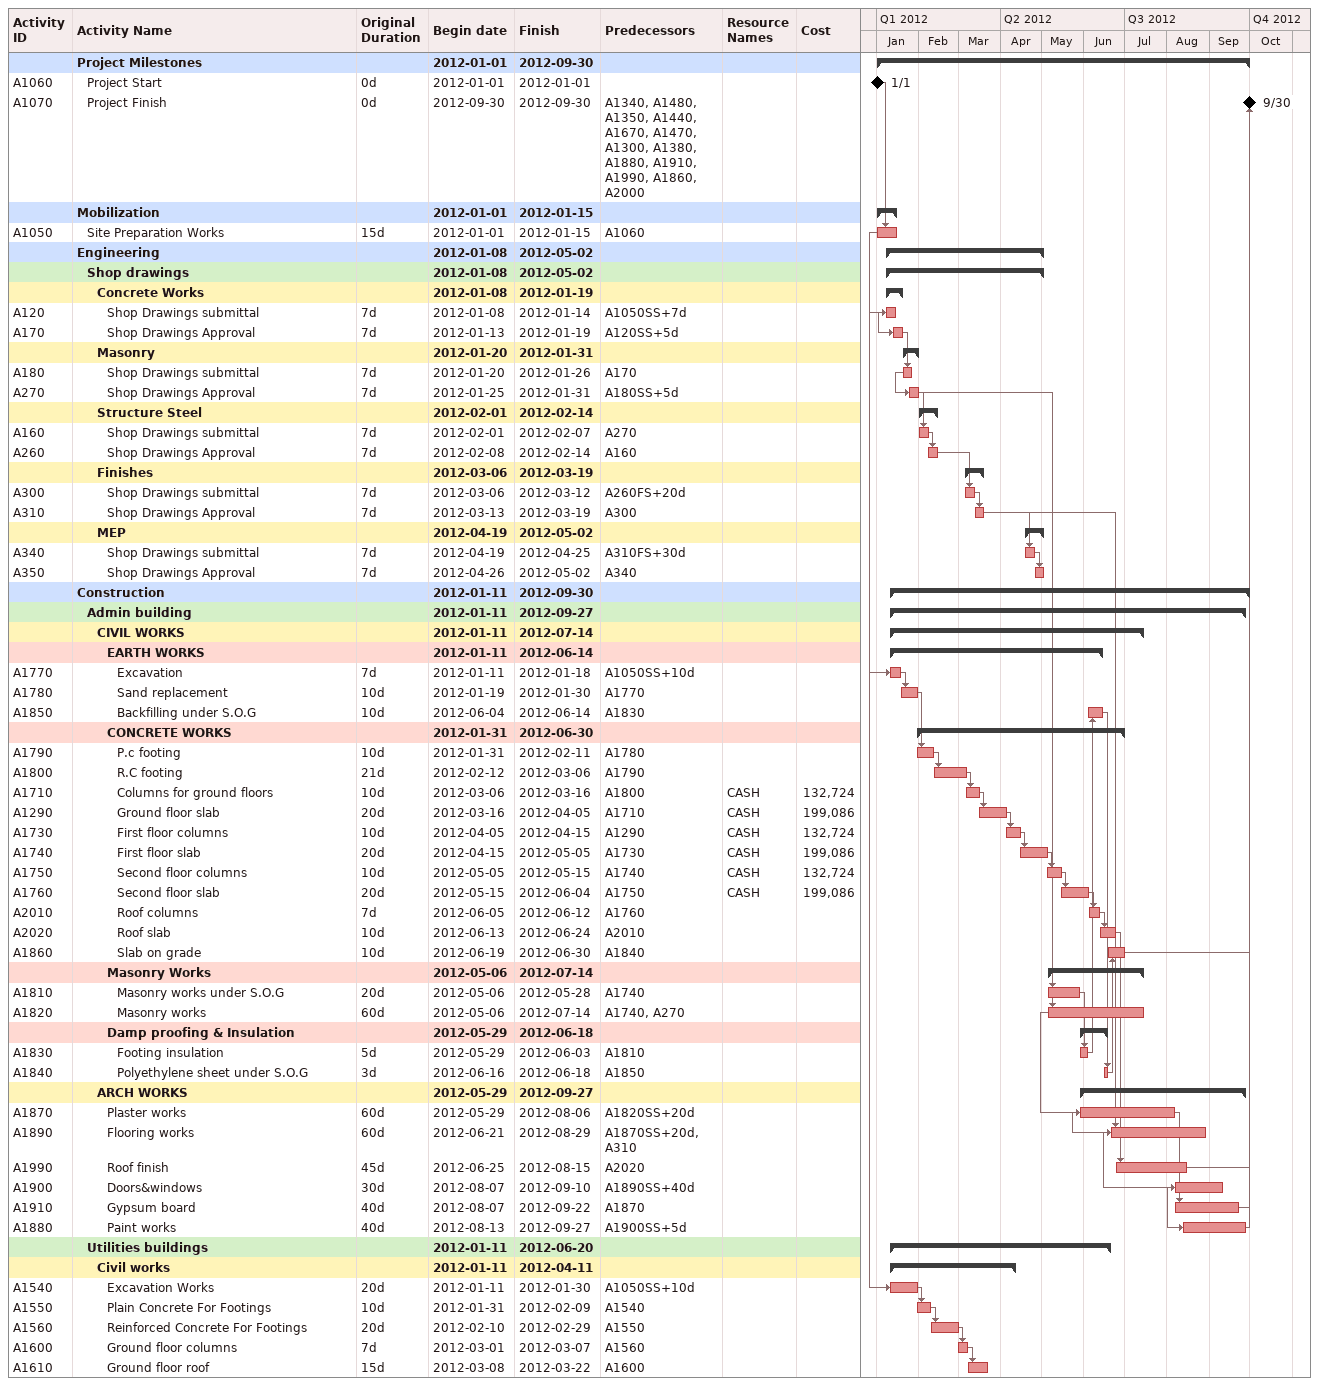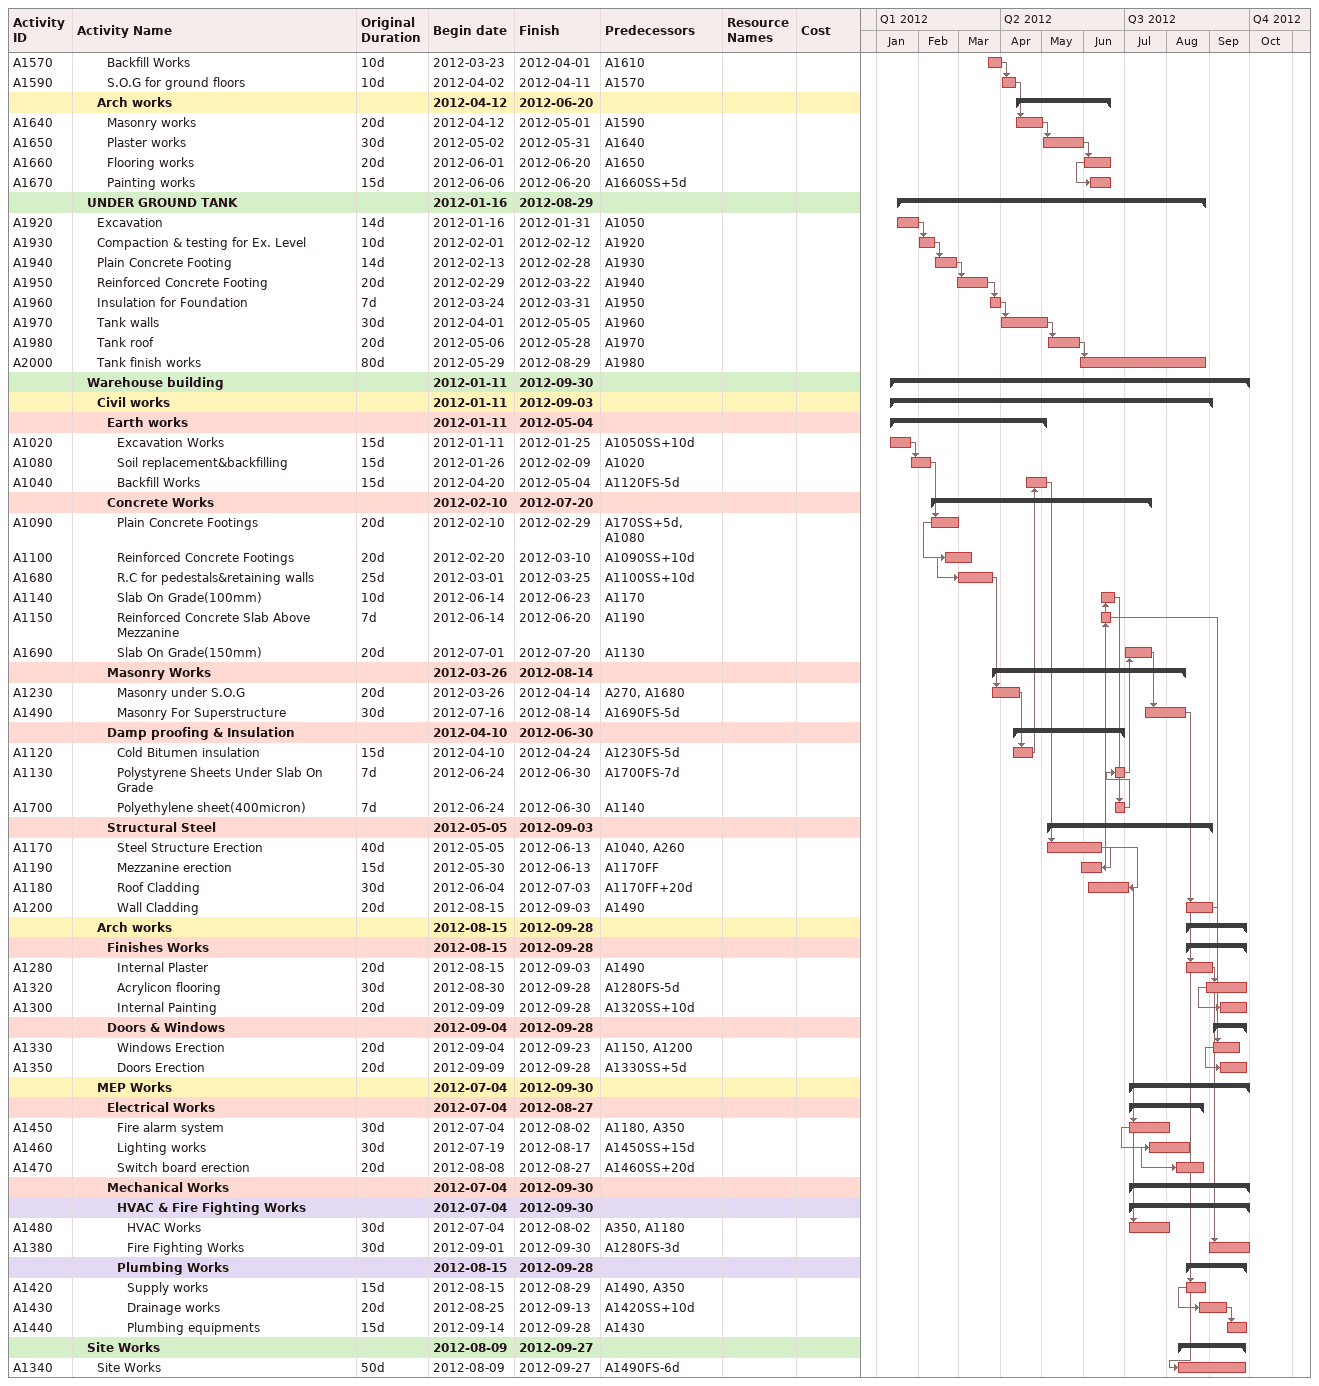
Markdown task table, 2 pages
| ID | Level | Task | Original duration | Start | Finish | Predecessors | Resources | Cost |
|---|---|---|---|---|---|---|---|---|
|  | 1 | **Project Milestones** |  | 2012-01-01 | 2012-09-30 |  |  |  |
| A1060 | 2 | Project Start | 0d | 2012-01-01 | 2012-01-01 |  |  |  |
| A1070 | 2 | Project Finish | 0d | 2012-09-30 | 2012-09-30 | A1340, A1480, A1350, A1440, A1670, A1470, A1300, A1380, A1880, A1910, A1990, A1860, A2000 |  |  |
|  | 1 | **Mobilization** |  | 2012-01-01 | 2012-01-15 |  |  |  |
| A1050 | 2 | Site Preparation Works | 15d | 2012-01-01 | 2012-01-15 | A1060 |  |  |
|  | 1 | **Engineering** |  | 2012-01-08 | 2012-05-02 |  |  |  |
|  | 2 | **Shop drawings** |  | 2012-01-08 | 2012-05-02 |  |  |  |
|  | 3 | **Concrete Works** |  | 2012-01-08 | 2012-01-19 |  |  |  |
| A120 | 4 | Shop Drawings submittal | 7d | 2012-01-08 | 2012-01-14 | A1050SS+7d |  |  |
| A170 | 4 | Shop Drawings Approval | 7d | 2012-01-13 | 2012-01-19 | A120SS+5d |  |  |
|  | 3 | **Masonry** |  | 2012-01-20 | 2012-01-31 |  |  |  |
| A180 | 4 | Shop Drawings submittal | 7d | 2012-01-20 | 2012-01-26 | A170 |  |  |
| A270 | 4 | Shop Drawings Approval | 7d | 2012-01-25 | 2012-01-31 | A180SS+5d |  |  |
|  | 3 | **Structure Steel** |  | 2012-02-01 | 2012-02-14 |  |  |  |
| A160 | 4 | Shop Drawings submittal | 7d | 2012-02-01 | 2012-02-07 | A270 |  |  |
| A260 | 4 | Shop Drawings Approval | 7d | 2012-02-08 | 2012-02-14 | A160 |  |  |
|  | 3 | **Finishes** |  | 2012-03-06 | 2012-03-19 |  |  |  |
| A300 | 4 | Shop Drawings submittal | 7d | 2012-03-06 | 2012-03-12 | A260FS+20d |  |  |
| A310 | 4 | Shop Drawings Approval | 7d | 2012-03-13 | 2012-03-19 | A300 |  |  |
|  | 3 | **MEP** |  | 2012-04-19 | 2012-05-02 |  |  |  |
| A340 | 4 | Shop Drawings submittal | 7d | 2012-04-19 | 2012-04-25 | A310FS+30d |  |  |
| A350 | 4 | Shop Drawings Approval | 7d | 2012-04-26 | 2012-05-02 | A340 |  |  |
|  | 1 | **Construction** |  | 2012-01-11 | 2012-09-30 |  |  |  |
|  | 2 | **Admin building** |  | 2012-01-11 | 2012-09-27 |  |  |  |
|  | 3 | **CIVIL WORKS** |  | 2012-01-11 | 2012-07-14 |  |  |  |
|  | 4 | **EARTH WORKS** |  | 2012-01-11 | 2012-06-14 |  |  |  |
| A1770 | 5 | Excavation | 7d | 2012-01-11 | 2012-01-18 | A1050SS+10d |  |  |
| A1780 | 5 | Sand replacement | 10d | 2012-01-19 | 2012-01-30 | A1770 |  |  |
| A1850 | 5 | Backfilling under S.O.G | 10d | 2012-06-04 | 2012-06-14 | A1830 |  |  |
|  | 4 | **CONCRETE WORKS** |  | 2012-01-31 | 2012-06-30 |  |  |  |
| A1790 | 5 | P.c footing | 10d | 2012-01-31 | 2012-02-11 | A1780 |  |  |
| A1800 | 5 | R.C footing | 21d | 2012-02-12 | 2012-03-06 | A1790 |  |  |
| A1710 | 5 | Columns for ground floors | 10d | 2012-03-06 | 2012-03-16 | A1800 | CASH | 132724 |
| A1290 | 5 | Ground floor slab | 20d | 2012-03-16 | 2012-04-05 | A1710 | CASH | 199086 |
| A1730 | 5 | First floor columns | 10d | 2012-04-05 | 2012-04-15 | A1290 | CASH | 132724 |
| A1740 | 5 | First floor slab | 20d | 2012-04-15 | 2012-05-05 | A1730 | CASH | 199086 |
| A1750 | 5 | Second floor columns | 10d | 2012-05-05 | 2012-05-15 | A1740 | CASH | 132724 |
| A1760 | 5 | Second floor slab | 20d | 2012-05-15 | 2012-06-04 | A1750 | CASH | 199086 |
| A2010 | 5 | Roof columns | 7d | 2012-06-05 | 2012-06-12 | A1760 |  |  |
| A2020 | 5 | Roof slab | 10d | 2012-06-13 | 2012-06-24 | A2010 |  |  |
| A1860 | 5 | Slab on grade | 10d | 2012-06-19 | 2012-06-30 | A1840 |  |  |
|  | 4 | **Masonry Works** |  | 2012-05-06 | 2012-07-14 |  |  |  |
| A1810 | 5 | Masonry works under S.O.G | 20d | 2012-05-06 | 2012-05-28 | A1740 |  |  |
| A1820 | 5 | Masonry works | 60d | 2012-05-06 | 2012-07-14 | A1740, A270 |  |  |
|  | 4 | **Damp proofing & Insulation** |  | 2012-05-29 | 2012-06-18 |  |  |  |
| A1830 | 5 | Footing insulation | 5d | 2012-05-29 | 2012-06-03 | A1810 |  |  |
| A1840 | 5 | Polyethylene sheet under S.O.G | 3d | 2012-06-16 | 2012-06-18 | A1850 |  |  |
|  | 3 | **ARCH WORKS** |  | 2012-05-29 | 2012-09-27 |  |  |  |
| A1870 | 4 | Plaster works | 60d | 2012-05-29 | 2012-08-06 | A1820SS+20d |  |  |
| A1890 | 4 | Flooring works | 60d | 2012-06-21 | 2012-08-29 | A1870SS+20d, A310 |  |  |
| A1990 | 4 | Roof finish | 45d | 2012-06-25 | 2012-08-15 | A2020 |  |  |
| A1900 | 4 | Doors&windows | 30d | 2012-08-07 | 2012-09-10 | A1890SS+40d |  |  |
| A1910 | 4 | Gypsum board | 40d | 2012-08-07 | 2012-09-22 | A1870 |  |  |
| A1880 | 4 | Paint works | 40d | 2012-08-13 | 2012-09-27 | A1900SS+5d |  |  |
|  | 2 | **Utilities buildings** |  | 2012-01-11 | 2012-06-20 |  |  |  |
|  | 3 | **Civil works** |  | 2012-01-11 | 2012-04-11 |  |  |  |
| A1540 | 4 | Excavation Works | 20d | 2012-01-11 | 2012-01-30 | A1050SS+10d |  |  |
| A1550 | 4 | Plain Concrete For Footings | 10d | 2012-01-31 | 2012-02-09 | A1540 |  |  |
| A1560 | 4 | Reinforced Concrete For Footings | 20d | 2012-02-10 | 2012-02-29 | A1550 |  |  |
| A1600 | 4 | Ground floor columns | 7d | 2012-03-01 | 2012-03-07 | A1560 |  |  |
| A1610 | 4 | Ground floor roof | 15d | 2012-03-08 | 2012-03-22 | A1600 |  |  |
| A1570 | 4 | Backfill Works | 10d | 2012-03-23 | 2012-04-01 | A1610 |  |  |
| A1590 | 4 | S.O.G for ground floors | 10d | 2012-04-02 | 2012-04-11 | A1570 |  |  |
|  | 3 | **Arch works** |  | 2012-04-12 | 2012-06-20 |  |  |  |
| A1640 | 4 | Masonry works | 20d | 2012-04-12 | 2012-05-01 | A1590 |  |  |
| A1650 | 4 | Plaster works | 30d | 2012-05-02 | 2012-05-31 | A1640 |  |  |
| A1660 | 4 | Flooring works | 20d | 2012-06-01 | 2012-06-20 | A1650 |  |  |
| A1670 | 4 | Painting works | 15d | 2012-06-06 | 2012-06-20 | A1660SS+5d |  |  |
|  | 2 | **UNDER GROUND TANK** |  | 2012-01-16 | 2012-08-29 |  |  |  |
| A1920 | 3 | Excavation | 14d | 2012-01-16 | 2012-01-31 | A1050 |  |  |
| A1930 | 3 | Compaction & testing for Ex. Level | 10d | 2012-02-01 | 2012-02-12 | A1920 |  |  |
| A1940 | 3 | Plain Concrete Footing | 14d | 2012-02-13 | 2012-02-28 | A1930 |  |  |
| A1950 | 3 | Reinforced Concrete Footing | 20d | 2012-02-29 | 2012-03-22 | A1940 |  |  |
| A1960 | 3 | Insulation for Foundation | 7d | 2012-03-24 | 2012-03-31 | A1950 |  |  |
| A1970 | 3 | Tank walls | 30d | 2012-04-01 | 2012-05-05 | A1960 |  |  |
| A1980 | 3 | Tank roof | 20d | 2012-05-06 | 2012-05-28 | A1970 |  |  |
| A2000 | 3 | Tank finish works | 80d | 2012-05-29 | 2012-08-29 | A1980 |  |  |
|  | 2 | **Warehouse building** |  | 2012-01-11 | 2012-09-30 |  |  |  |
|  | 3 | **Civil works** |  | 2012-01-11 | 2012-09-03 |  |  |  |
|  | 4 | **Earth works** |  | 2012-01-11 | 2012-05-04 |  |  |  |
| A1020 | 5 | Excavation Works | 15d | 2012-01-11 | 2012-01-25 | A1050SS+10d |  |  |
| A1080 | 5 | Soil replacement&backfilling | 15d | 2012-01-26 | 2012-02-09 | A1020 |  |  |
| A1040 | 5 | Backfill Works | 15d | 2012-04-20 | 2012-05-04 | A1120FS-5d |  |  |
|  | 4 | **Concrete Works** |  | 2012-02-10 | 2012-07-20 |  |  |  |
| A1090 | 5 | Plain Concrete Footings | 20d | 2012-02-10 | 2012-02-29 | A170SS+5d, A1080 |  |  |
| A1100 | 5 | Reinforced Concrete Footings | 20d | 2012-02-20 | 2012-03-10 | A1090SS+10d |  |  |
| A1680 | 5 | R.C for pedestals&retaining walls | 25d | 2012-03-01 | 2012-03-25 | A1100SS+10d |  |  |
| A1140 | 5 | Slab On Grade(100mm) | 10d | 2012-06-14 | 2012-06-23 | A1170 |  |  |
| A1150 | 5 | Reinforced Concrete Slab Above Mezzanine | 7d | 2012-06-14 | 2012-06-20 | A1190 |  |  |
| A1690 | 5 | Slab On Grade(150mm) | 20d | 2012-07-01 | 2012-07-20 | A1130 |  |  |
|  | 4 | **Masonry Works** |  | 2012-03-26 | 2012-08-14 |  |  |  |
| A1230 | 5 | Masonry under S.O.G | 20d | 2012-03-26 | 2012-04-14 | A270, A1680 |  |  |
| A1490 | 5 | Masonry For Superstructure | 30d | 2012-07-16 | 2012-08-14 | A1690FS-5d |  |  |
|  | 4 | **Damp proofing & Insulation** |  | 2012-04-10 | 2012-06-30 |  |  |  |
| A1120 | 5 | Cold Bitumen insulation | 15d | 2012-04-10 | 2012-04-24 | A1230FS-5d |  |  |
| A1130 | 5 | Polystyrene Sheets Under Slab On Grade | 7d | 2012-06-24 | 2012-06-30 | A1700FS-7d |  |  |
| A1700 | 5 | Polyethylene sheet(400micron) | 7d | 2012-06-24 | 2012-06-30 | A1140 |  |  |
|  | 4 | **Structural Steel** |  | 2012-05-05 | 2012-09-03 |  |  |  |
| A1170 | 5 | Steel Structure Erection | 40d | 2012-05-05 | 2012-06-13 | A1040, A260 |  |  |
| A1190 | 5 | Mezzanine erection | 15d | 2012-05-30 | 2012-06-13 | A1170FF |  |  |
| A1180 | 5 | Roof Cladding | 30d | 2012-06-04 | 2012-07-03 | A1170FF+20d |  |  |
| A1200 | 5 | Wall Cladding | 20d | 2012-08-15 | 2012-09-03 | A1490 |  |  |
|  | 3 | **Arch works** |  | 2012-08-15 | 2012-09-28 |  |  |  |
|  | 4 | **Finishes Works** |  | 2012-08-15 | 2012-09-28 |  |  |  |
| A1280 | 5 | Internal Plaster | 20d | 2012-08-15 | 2012-09-03 | A1490 |  |  |
| A1320 | 5 | Acrylicon flooring | 30d | 2012-08-30 | 2012-09-28 | A1280FS-5d |  |  |
| A1300 | 5 | Internal Painting | 20d | 2012-09-09 | 2012-09-28 | A1320SS+10d |  |  |
|  | 4 | **Doors & Windows** |  | 2012-09-04 | 2012-09-28 |  |  |  |
| A1330 | 5 | Windows Erection | 20d | 2012-09-04 | 2012-09-23 | A1150, A1200 |  |  |
| A1350 | 5 | Doors Erection | 20d | 2012-09-09 | 2012-09-28 | A1330SS+5d |  |  |
|  | 3 | **MEP Works** |  | 2012-07-04 | 2012-09-30 |  |  |  |
|  | 4 | **Electrical Works** |  | 2012-07-04 | 2012-08-27 |  |  |  |
| A1450 | 5 | Fire alarm system | 30d | 2012-07-04 | 2012-08-02 | A1180, A350 |  |  |
| A1460 | 5 | Lighting works | 30d | 2012-07-19 | 2012-08-17 | A1450SS+15d |  |  |
| A1470 | 5 | Switch board erection | 20d | 2012-08-08 | 2012-08-27 | A1460SS+20d |  |  |
|  | 4 | **Mechanical Works** |  | 2012-07-04 | 2012-09-30 |  |  |  |
|  | 5 | **HVAC & Fire Fighting Works** |  | 2012-07-04 | 2012-09-30 |  |  |  |
| A1480 | 6 | HVAC Works | 30d | 2012-07-04 | 2012-08-02 | A350, A1180 |  |  |
| A1380 | 6 | Fire Fighting Works | 30d | 2012-09-01 | 2012-09-30 | A1280FS-3d |  |  |
|  | 5 | **Plumbing Works** |  | 2012-08-15 | 2012-09-28 |  |  |  |
| A1420 | 6 | Supply works | 15d | 2012-08-15 | 2012-08-29 | A1490, A350 |  |  |
| A1430 | 6 | Drainage works | 20d | 2012-08-25 | 2012-09-13 | A1420SS+10d |  |  |
| A1440 | 6 | Plumbing equipments | 15d | 2012-09-14 | 2012-09-28 | A1430 |  |  |
|  | 2 | **Site Works** |  | 2012-08-09 | 2012-09-27 |  |  |  |
| A1340 | 3 | Site Works | 50d | 2012-08-09 | 2012-09-27 | A1490FS-6d |  |  |
